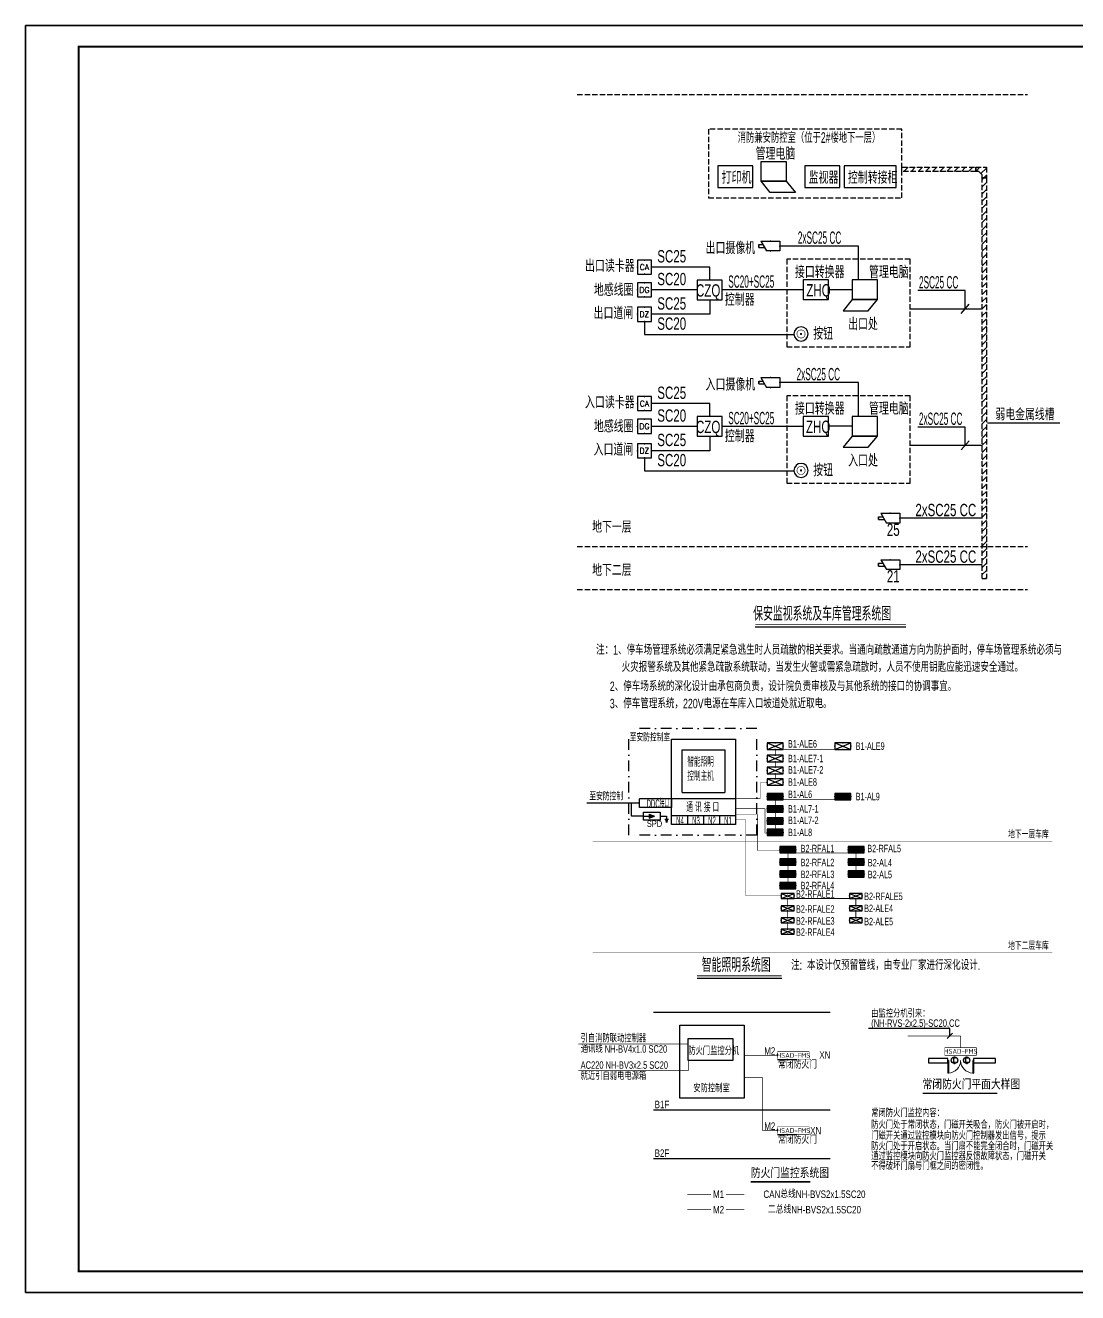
# Model space of a CAD drawing. Extents: x 169898 to 274998, y 61454 to 361069.
# Drawn here: x 190898 to 240234, y 61454 to 120854 of the extents above; entities that cross this region are included whole.
import ezdxf
from ezdxf.enums import TextEntityAlignment as Align

# ---------------------------------------------------------------- set-up
doc = ezdxf.new("R2010")
doc.units = 0
doc.header["$LTSCALE"] = 1000
doc.header["$MEASUREMENT"] = 0
for name, pattern in [('2cheku-plan-b1-b2$0$DASH', [0.35, 0.25, -0.1]), ('CONTINOUS', [0]), ('DASH', [0.35, 0.25, -0.1]), ('DASHDOT', [1, 0.5, -0.25, 0, -0.25])]:
    doc.linetypes.add(name, pattern=pattern)
doc.layers.get('0').update_dxf_attribs({"linetype": 'CONTINUOUS'})
for name, color, linetype in [('CABLETRAY', 4, 'DASH'), ('DIM-照明', 3, 'CONTINUOUS'), ('DOTLN', 2, 'DASH'), ('EL-TEXT', 3, 'CONTINUOUS'), ('EQUIP-安防', 80, 'CONTINUOUS'), ('EQUIP-消防', 3, 'CONTINUOUS'), ('EQUIP-照明', 3, 'CONTINUOUS'), ('EQUIP-箱柜', 3, 'CONTINUOUS'), ('EQUIP-通讯', 3, 'CONTINUOUS'), ('SIG_TEXT', 7, 'CONTINUOUS'), ('TEL_HATCH', 8, 'CONTINUOUS'), ('TEL_SYMB', 3, 'CONTINUOUS'), ('TEL_TEXT', 3, 'CONTINUOUS'), ('TEL_TITLE', 7, 'CONTINUOUS'), ('WALL', 9, 'CONTINUOUS'), ('WINDOW', 4, 'CONTINUOUS'), ('WIRE', 4, 'CONTINUOUS'), ('WIRE-应急', 2, 'DASH'), ('WIRE-照明', 1, 'CONTINUOUS'), ('WIRE-通讯', 4, 'CONTINUOUS'), ('引线', 7, 'CONTINUOUS'), ('智能疏散灯', 3, 'CONTINOUS')]:
    doc.layers.add(name, color=color, linetype=linetype)
doc.styles.add('_COMPLEX', font='ROS', dxfattribs={"width": 0.6, "bigfont": 'JD'})
doc.styles.add('_HZTXT', font='ROS', dxfattribs={"width": 0.8, "bigfont": 'JD'})
doc.styles.add('_TCH_LABEL', font='COMPLEX', dxfattribs={"bigfont": 'GBCBIG'})
doc.styles.add('_TEL_DIM', font='SIMPLEX', dxfattribs={"width": 0.8, "height": 3.5, "bigfont": 'JD'})
doc.styles.add('EL-STANDARD', font='ros.shx', dxfattribs={"width": 0.7, "height": 4, "bigfont": 'jd.shx'})
doc.styles.add('HZ', font='ros.shx', dxfattribs={"bigfont": 'jd.shx'})
doc.styles.get("Standard").update_dxf_attribs({"font": 'gbenor.shx', "bigfont": 'gbcbig.shx'})
doc.styles.add('Y', font='ros.shx', dxfattribs={"width": 0.7, "bigfont": 'jd.shx'})
doc.styles.add('样式 1', font='ros.shx', dxfattribs={"width": 0.7, "bigfont": 'jd.shx'})

# ---------------------------------------------------------------- blocks, each defined once
blk = doc.blocks.new('$equip$00001464')
for p, q in [((-0.75, -0.1), (-0.75, 0.1)), ((-0.75, 0.1), (-0.457, 0.1)), ((-0.6, 0.35), (0.75, 0.35)), ((-0.6, 0.35), (-0.2, -0.35)), ((0.75, 0.35), (0.75, -0.35)), ((-0.75, -0.1), (-0.343, -0.1)), ((0.75, -0.35), (-0.2, -0.35))]:
    blk.add_line(p, q)
for p in [(-0.75, 0), (0.075, 0.35), (0.75, 0), (0.075, -0.35)]:
    blk.add_point(p)
at = {"style": '_TCH_LABEL', "flags": 9}
blk.add_attdef('A', (0, 0), '', height=0.00002, dxfattribs=at)
blk = doc.blocks.new('$equip$00001199')
for p, q in [((-0.5, 0.5), (0.5, 0.5)), ((-0.5, -0.5), (-0.5, 0.5)), ((0.5, 0.5), (0.5, -0.5)), ((0.5, -0.5), (-0.5, -0.5))]:
    blk.add_line(p, q)
for p in [(-0.5, 0), (0, 0.5), (0.5, 0), (0, -0.5)]:
    blk.add_point(p)
at = {"style": '_TCH_LABEL', "flags": 8}
blk.add_attdef('$TEXT$', text='', height=0.4, dxfattribs=at).set_placement((0, 0), align=Align.MIDDLE_CENTER)
at = {"style": '_TCH_LABEL', "flags": 9}
blk.add_attdef('A', (0, 0), '', height=0.00002, dxfattribs=at)
blk = doc.blocks.new('$equip$00001197')
for points, const_width in [([(-0.29, 0, 1), (0.29, 0, 1)], 0.04), ([(-0.04, 0, 1), (0.04, 0, 1)], 0.08)]:
    blk.add_lwpolyline(points, format="xyb", close=True, dxfattribs=dict(const_width=const_width))
blk.add_circle((0, 0), 0.5)
at = {"flags": 9}
blk.add_attdef('A', (0, 0), '', height=0.00002, dxfattribs=at)
blk = doc.blocks.new('A$C73EA1D3E')
for p, q in [((-187, -709), (-743, -709)), ((593, -709), (894, -709))]:
    blk.add_line(p, q)
at = {"layer": '引线', "color": 7}
for p, q in [((-187, -709), (79, -709)), ((79, -621), (325, -709)), ((79, -621), (79, -796)), ((79, -796), (325, -709)), ((808, -855), (979, -855)), ((844, -919), (950, -919)), ((868, -981), (935, -981)), ((894, -709), (894, -855))]:
    blk.add_line(p, q, dxfattribs=at)
blk.add_lwpolyline([(593, -526), (593, -891), (-187, -891), (-187, -526)], close=True, dxfattribs=at)
blk.add_solid([(79, -621), (325, -709), (79, -796)], dxfattribs=at)
at = {"color": 7, "linetype": 'Continuous', "ltscale": 0.13, "style": 'EL-STANDARD', "width": 0.7}
blk.add_text('SPD', height=300, dxfattribs=at).set_placement((-31, -1211))
blk = doc.blocks.new('*X4')
at = {"color": 0}
for p, q in [((-250, 33), (-83, 200)), ((-250, 68), (-118, 200)), ((-250, 104), (-154, 200)), ((-250, 139), (-189, 200)), ((-250, 174), (-224, 200)), ((-247, 0), (-47, 200)), ((-212, 0), (-12, 200)), ((-177, 0), (23, 200)), ((-141, 0), (59, 200)), ((-106, 0), (94, 200)), ((-71, 0), (129, 200)), ((-35, 0), (165, 200)), ((0, 0), (200, 200)), ((35, 0), (235, 200)), ((71, 0), (250, 179)), ((106, 0), (250, 144)), ((141, 0), (250, 109)), ((177, 0), (250, 73)), ((212, 0), (250, 38)), ((247, 0), (250, 3))]:
    blk.add_line(p, q, dxfattribs=at)
blk = doc.blocks.new('$equip$00001421')
for p, q in [((0.75, 0.6), (-0.75, 0.6)), ((-0.75, 0.6), (-0.75, 0)), ((-0.75, 0), (0.75, 0)), ((0.75, 0), (0.75, 0.6))]:
    blk.add_line(p, q)
at = {"const_width": 0.6}
blk.add_lwpolyline([(-0.75, 0.3), (0.75, 0.3)], dxfattribs=at)
for p in [(-0.75, 0.3), (0, 0.6), (0, 0), (0.75, 0.3)]:
    blk.add_point(p)
at = {"xscale": 0.00300000000061118, "yscale": 0.00300000000061118, "zscale": 0.00300000000061118}
blk.add_blockref('*X4', (0, 0), dxfattribs=at)
at = {"style": '_TCH_LABEL', "flags": 9}
blk.add_attdef('A', (0, 0), '', height=0.00002, dxfattribs=at)
blk = doc.blocks.new('$equip$00001424')
for p, q in [((-0.75, 0), (0.75, 0.6)), ((-0.75, 0.6), (0.75, 0)), ((0.75, 0.6), (-0.75, 0.6)), ((-0.75, 0.6), (-0.75, 0)), ((-0.75, 0), (0.75, 0)), ((0.75, 0), (0.75, 0.6))]:
    blk.add_line(p, q)
for p in [(-0.75, 0.3), (0, 0.6), (0, 0), (0.75, 0.3)]:
    blk.add_point(p)
at = {"style": '_TCH_LABEL', "flags": 9}
blk.add_attdef('A', (0, 0), '', height=0.00002, dxfattribs=at)
blk = doc.blocks.new('$equip$00002621')
for p, q in [((-0.19, 0.1), (-0.19, -0.1)), ((0.19, -0.1), (0.19, 0.1)), ((-0.19, -0.1), (0.19, -0.1))]:
    blk.add_line(p, q)
at = {"const_width": 0.04}
blk.add_lwpolyline([(-0.3, 0, 1), (0.3, 0, 1), (-0.3, 0, 0.702733)], format="xyb", dxfattribs=at)
blk.add_circle((0, 0), 0.3)
at = {"color": 1}
for p in [(-0.3, 0), (0, 0.3), (0.3, 0), (0, -0.3)]:
    blk.add_point(p, dxfattribs=at)
at = {"color": 7, "style": '_TEL_DIM', "flags": 1}
blk.add_attdef('A', text='', height=0.000025, dxfattribs=at).set_placement((0, 0), align=Align.MIDDLE_CENTER)
blk = doc.blocks.new('ASDFG AERG ERTY G')
at = {"layer": 'EQUIP-消防'}
blk.add_lwpolyline([(-18550, 46500), (65550, 46500), (65550, -12900), (-18550, -12900)], close=True, dxfattribs=at)
blk = doc.blocks.new('$DorLib2D$00000002')
for p, q in [((-0.5, 0), (-0.5, 0.4875)), ((-0.475, 0.4875), (-0.5, 0.4875)), ((-0.475, 0), (-0.475, 0.4875)), ((0.475, 0), (0.475, 0.4875)), ((0.475, 0.4875), (0.5, 0.4875)), ((0.5, 0), (0.5, 0.4875)), ((-0.5, 0), (-0.475, 0)), ((0.5, 0), (0.475, 0))]:
    blk.add_line(p, q)
at = {"lineweight": 13}
for centre, start, end in [((-0.4875, 0), 0, 88.53072), ((0.4875, 0), 91.46928, 180)]:
    blk.add_arc(centre, 0.4875, start, end, dxfattribs=at)

msp = doc.modelspace()

# ---------------------------------------------------------------- hatches: boundary and pattern name
at = {"layer": 'TEL_HATCH'}
h = msp.add_hatch(dxfattribs=at)
h.set_pattern_fill('ANSI31', color=256, scale=150, style=0)
h.set_pattern_definition([(45, (-347816.64, 581759.27), (-168.3798, 168.3798), [])])
h.paths.add_polyline_path([(235754, 113703), (235954, 113703), (235954, 94934), (235754, 94934)])
h.paths.add_polyline_path([(235454, 114203), (235954, 114203), (235954, 113703), (235754, 113703), (235754, 113853), (235604, 114003), (235454, 114003)])
h.paths.add_polyline_path([(231995, 114003), (231995, 114203), (235454, 114203), (235454, 114003)])

# ---------------------------------------------------------------- linework, layer by layer
at = {"linetype": '2cheku-plan-b1-b2$0$DASH'}
for p, q in [((216775, 117609), (237884, 117609)), ((216775, 96433), (237884, 96433)), ((216775, 94410), (237884, 94410))]:
    msp.add_line(p, q, dxfattribs=at)
for p, q in [((225117, 92655), (232182, 92655)), ((222389, 76191), (226363, 76191))]:
    msp.add_line(p, q)
for p in [(226165, 72613), (226620, 72386), (226165, 69089), (226620, 68861)]:
    msp.add_point(p)
at = {"layer": 'CABLETRAY'}
for p, q in [((231995, 114003), (231995, 114203)), ((231995, 114203), (235454, 114203)), ((235454, 114203), (235454, 114003)), ((235454, 114203), (235954, 114203)), ((235454, 114003), (235454, 114203)), ((235954, 114203), (235954, 113703)), ((235454, 114003), (231995, 114003)), ((235604, 114003), (235454, 114003)), ((235754, 113853), (235604, 114003)), ((235754, 113703), (235754, 113853)), ((235754, 113703), (235954, 113703)), ((235754, 94934), (235754, 113703)), ((235954, 113703), (235754, 113703)), ((235954, 113703), (235954, 94934)), ((235754, 94934), (235954, 94934))]:
    msp.add_line(p, q, dxfattribs=at)
at = {"layer": 'DIM-照明'}
msp.add_line((234117, 73366, 0), (234365, 73613, 0), dxfattribs=at)
at = {"layer": 'DIM-照明', "elevation": 0}
for points in [[(234241, 73831), (230429, 73831)], [(234241, 73489), (234241, 73831)]]:
    msp.add_lwpolyline(points, dxfattribs=at)
at = {"layer": 'DOTLN', "linetype": 'DASH'}
msp.add_lwpolyline([(222929, 112762), (231995, 112762), (231995, 115986), (222929, 115986)], close=True, dxfattribs=at)
at = {"layer": 'EL-TEXT', "color": 255}
msp.add_line((223438, 83798), (223438, 83398), dxfattribs=at)
at = {"layer": 'EQUIP-消防', "ltscale": 10}
for p, q in [((226165, 72386), (227075, 72386)), ((226165, 68861), (227075, 68861))]:
    msp.add_line(p, q, dxfattribs=at)
at = {"layer": 'EQUIP-消防', "ltscale": 10, "const_width": 22.4}
for points in [[(226165, 72750), (226165, 72386), (227643, 72386), (227643, 72750), (226165, 72750), (226165, 72386)], [(226165, 69225), (226165, 68861), (227643, 68861), (227643, 69225), (226165, 69225), (226165, 68861)]]:
    msp.add_lwpolyline(points, dxfattribs=at)
at = {"layer": 'EQUIP-消防', "ltscale": 10, "const_width": 22.4, "elevation": 0}
msp.add_lwpolyline([(234007, 72939), (234007, 72575), (235485, 72575), (235485, 72939), (234007, 72939), (234007, 72575)], dxfattribs=at)
at = {"layer": 'EQUIP-箱柜'}
for p, q in [((221188, 87398), (224188, 87398)), ((221188, 83398), (221188, 87398)), ((224188, 87398), (224188, 83398)), ((221688, 84898), (221688, 86898)), ((221688, 86898), (223688, 86898)), ((223688, 86898), (223688, 84898)), ((219688, 84198), (219688, 84598)), ((221188, 84598), (219688, 84598)), ((224188, 84598), (221188, 84598)), ((221188, 84598), (221188, 84198)), ((221688, 84898), (223688, 84898)), ((221188, 84198), (219688, 84198)), ((224188, 83798), (221188, 83798)), ((221938, 83798), (221938, 83398)), ((222688, 83798), (222688, 83398)), ((224188, 83398), (221188, 83398))]:
    msp.add_line(p, q, dxfattribs=at)
at = {"layer": 'TEL_SYMB', "const_width": 70}
for points in [[(232960, 70799), (236465, 70799)], [(224911, 66652), (227708, 66652)]]:
    msp.add_lwpolyline(points, dxfattribs=at)
at = {"layer": 'TEL_TEXT'}
for p, q in [((234966, 108421), (232742, 108421)), ((234966, 107568), (234966, 108421)), ((234777, 107353), (235155, 107782)), ((234966, 102024), (232742, 102024)), ((234966, 101171), (234966, 102024)), ((234777, 100956), (235155, 101385))]:
    msp.add_line(p, q, dxfattribs=at)
at = {"layer": 'TEL_TITLE', "color": 6}
msp.add_lwpolyline([(190898, 61454), (274998, 61454), (274998, 120854), (190898, 120854)], close=True, dxfattribs=at)
at = {"layer": 'TEL_TITLE', "color": 6, "const_width": 100}
msp.add_lwpolyline([(193398, 62454), (273998, 62454), (273998, 119854), (193398, 119854)], close=True, dxfattribs=at)
at = {"layer": 'WALL'}
for p, q in [((234146, 72433), (233248, 72433)), ((233248, 72433), (233248, 72233)), ((233248, 72233), (234146, 72233)), ((234146, 72233), (234146, 72433)), ((236379, 72433), (235346, 72433)), ((235346, 72433), (235346, 72233)), ((235346, 72233), (236379, 72233)), ((236379, 72233), (236379, 72433))]:
    msp.add_line(p, q, dxfattribs=at)
at = {"layer": 'WIRE', "color": 7, "linetype": 'DASHDOT'}
for p, q in [((219188, 82898), (219188, 87898)), ((225188, 87898), (219188, 87898)), ((225188, 82898), (225188, 87898)), ((225188, 82898), (219188, 82898))]:
    msp.add_line(p, q, dxfattribs=at)
at = {"layer": 'WIRE'}
for p, q in [((220352, 74599), (228632, 74599)), ((220352, 70024), (228632, 70024)), ((220352, 67743), (228632, 67743))]:
    msp.add_line(p, q, dxfattribs=at)
at = {"layer": 'WIRE-应急', "linetype": 'Continuous', "const_width": 38.5}
for points in [[(225117, 92767), (232182, 92767)], [(222389, 76303), (226363, 76303)]]:
    msp.add_lwpolyline(points, dxfattribs=at)
at = {"layer": 'WIRE-应急', "linetype": 'DASH', "const_width": 35}
for points in [[(226637, 79930), (226637, 79592)], [(226937, 79930), (229533, 79930)], [(229833, 79930), (229833, 79607)], [(226637, 79352), (226637, 79029)], [(229833, 79352), (229833, 79029)], [(226637, 78789), (226637, 78490)]]:
    msp.add_lwpolyline(points, dxfattribs=at)
at = {"layer": 'WIRE-照明'}
for p, q in [((229956, 110512), (226276, 110512)), ((229956, 108924), (229956, 110512)), ((222982, 109522), (220253, 109522)), ((222982, 108917), (222982, 109522)), ((222394, 108455), (220253, 108455)), ((227369, 108455), (223569, 108455)), ((229667, 108462), (228545, 108462)), ((222982, 107993), (222982, 107310)), ((219923, 106980), (219923, 106366)), ((222982, 107310), (220253, 107310)), ((219923, 106366), (226942, 106366)), ((229956, 104115), (226276, 104115)), ((229956, 102527), (229956, 104115)), ((222982, 103125), (220253, 103125)), ((222982, 102520), (222982, 103125)), ((236011, 102231), (239393, 102231)), ((222394, 102058), (220253, 102058)), ((222982, 101596), (222982, 100913)), ((227369, 102058), (223569, 102058)), ((229667, 102065), (228545, 102065)), ((219923, 100583), (219923, 99969)), ((222982, 100913), (220253, 100913)), ((219923, 99969), (226942, 99969)), ((235754, 97759), (231891, 97759)), ((235754, 95574), (231891, 95574)), ((219688, 84398), (217220, 84398)), ((219321, 83789), (219321, 84398))]:
    msp.add_line(p, q, dxfattribs=at)
at = {"layer": 'WIRE-照明', "linetype": 'ByBlock'}
for p, q in [((232385, 107568), (235754, 107568)), ((232385, 101171), (235754, 101171))]:
    msp.add_line(p, q, dxfattribs=at)
for points in [[(223366, 113261), (225002, 113261), (225002, 114276), (223366, 114276)], [(227445, 113261), (229081, 113261), (229081, 114276), (227445, 114276)], [(229284, 113261), (231727, 113261), (231727, 114276), (229284, 114276)]]:
    msp.add_lwpolyline(points, close=True, dxfattribs=at)
at = {"layer": 'WIRE-照明'}
for points in [[(225398, 114474), (226574, 114474), (226574, 113549), (225398, 113549)], [(225398, 113549), (226574, 113549), (226574, 113549), (225398, 113549)], [(225398, 113549), (226574, 113549), (226999, 113024), (225823, 113024)], [(223569, 108917), (222394, 108917), (222394, 107993), (223569, 107993)], [(228545, 108924), (227369, 108924), (227369, 108000), (228545, 108000)], [(230843, 108924), (229667, 108924), (229667, 108000), (230843, 108000)], [(230843, 108000), (229667, 108000), (229242, 107475), (230417, 107475)], [(230843, 108000), (229667, 108000), (229667, 108000), (230843, 108000)], [(223569, 102520), (222394, 102520), (222394, 101596), (223569, 101596)], [(228545, 102527), (227369, 102527), (227369, 101603), (228545, 101603)], [(230843, 102527), (229667, 102527), (229667, 101603), (230843, 101603)], [(230843, 101603), (229667, 101603), (229242, 101078), (230417, 101078)], [(230843, 101603), (229667, 101603), (229667, 101603), (230843, 101603)]]:
    msp.add_lwpolyline(points, close=True, dxfattribs=at)
at = {"layer": 'WIRE-照明', "linetype": 'DASH'}
for points in [[(232385, 109892), (226596, 109892), (226596, 105793), (232385, 105793)], [(232385, 103495), (226596, 103495), (226596, 99396), (232385, 99396)]]:
    msp.add_lwpolyline(points, close=True, dxfattribs=at)
at = {"layer": 'WIRE-照明', "linetype": 'Continuous', "const_width": 35}
for points in [[(226058, 86920), (226058, 86641)], [(226433, 86920), (228856, 86920)], [(226058, 86341), (226058, 86078)], [(226058, 85778), (226058, 85539)], [(226058, 84556), (226058, 84278)], [(226433, 84556), (228856, 84556)], [(226058, 83978), (226058, 83715)], [(226058, 83415), (226058, 83176)], [(226650, 82065), (226650, 81786)], [(226912, 82065), (229505, 82065)], [(229845, 82065), (229845, 81786)], [(226650, 81486), (226650, 81223)], [(229845, 81486), (229845, 81223)], [(226650, 80923), (226650, 80684)], [(216820, 73106), (221977, 73106)], [(224602, 72568), (226165, 72568)], [(216820, 71859), (221977, 71859)], [(221977, 72330), (221977, 71859)], [(225465, 71535), (224602, 71535)], [(225465, 69043), (225465, 71535)], [(225465, 69043), (226165, 69043)]]:
    msp.add_lwpolyline(points, dxfattribs=at)
at = {"layer": 'WIRE-照明', "linetype": 'ByBlock', "ltscale": 0.1, "const_width": 25}
for points in [[(217490, 82618), (239047, 82618)], [(217490, 77396), (239047, 77396)]]:
    msp.add_lwpolyline(points, dxfattribs=at)
at = {"layer": 'WIRE-照明', "linetype": 'Continuous', "const_width": 35, "elevation": 0}
for points in [[(234746, 73489), (232266, 73489)], [(234746, 72939), (234746, 73489)], [(221942, 66068), (223051, 66068)], [(223744, 66068), (224603, 66068)], [(221942, 65344), (223051, 65344)], [(223744, 65344), (224603, 65344)]]:
    msp.add_lwpolyline(points, dxfattribs=at)
at = {"layer": 'WIRE-通讯', "color": 1, "linetype": 'ByBlock', "ltscale": 1000, "const_width": 20}
for points in [[(224165, 84607), (225352, 84607), (225352, 85352), (225683, 85352), (225683, 85352)], [(224165, 84141), (225574, 84141), (225574, 84141)], [(224165, 83867), (225232, 83867), (225232, 82175), (226276, 82175)], [(225574, 84141), (225574, 82995), (225683, 82995), (225683, 82995)], [(224165, 83615), (224679, 83615), (224679, 80058), (226338, 80058)]]:
    msp.add_lwpolyline(points, dxfattribs=at)
at = {"layer": '智能疏散灯', "color": 3}
for points in [[(221586, 73987), (224602, 73987), (224602, 70575), (221586, 70575)], [(221977, 73369), (224074, 73369), (224074, 72330), (221977, 72330)]]:
    msp.add_lwpolyline(points, close=True, dxfattribs=at)

# ---------------------------------------------------------------- block references
at = {"layer": 'EQUIP-安防', "xscale": 500, "yscale": 500, "zscale": 500, "rotation": 270}
for p in [(234460, 72346, 0), (235032, 72346, 0)]:
    msp.add_blockref('$equip$00002621', p, dxfattribs=at)
at = {"layer": 'EQUIP-消防'}
msp.add_blockref('ASDFG AERG ERTY G', (209448, 74354), dxfattribs=at)
at = {"layer": 'EQUIP-照明'}
ref = msp.add_blockref('$equip$00001199', (219923, 109522), dxfattribs=dict(at, xscale=-660, yscale=660, zscale=660))
ref.add_attrib('$TEXT$', 'CA', dxfattribs={"layer": '0', "height": 264, "style": '_TCH_LABEL', "flags": 8}).set_placement((219923, 109522), align=Align.MIDDLE_CENTER)
ref = msp.add_blockref('$equip$00001199', (219923, 108455), dxfattribs=dict(at, xscale=-660, yscale=660, zscale=660))
ref.add_attrib('$TEXT$', 'DG', dxfattribs={"layer": '0', "height": 264, "style": '_TCH_LABEL', "flags": 8}).set_placement((219923, 108455), align=Align.MIDDLE_CENTER)
ref = msp.add_blockref('$equip$00001199', (219923, 107310), dxfattribs=dict(at, xscale=-660, yscale=660, zscale=660))
ref.add_attrib('$TEXT$', 'DZ', dxfattribs={"layer": '0', "height": 264, "style": '_TCH_LABEL', "flags": 8}).set_placement((219923, 107310), align=Align.MIDDLE_CENTER)
at = {"layer": 'EQUIP-照明', "xscale": -660, "yscale": 660, "zscale": 660}
for p in [(227265, 106389), (227265, 99992)]:
    msp.add_blockref('$equip$00001197', p, dxfattribs=at)
at = {"layer": 'EQUIP-照明'}
ref = msp.add_blockref('$equip$00001199', (219923, 103125), dxfattribs=dict(at, xscale=-660, yscale=660, zscale=660))
ref.add_attrib('$TEXT$', 'CA', dxfattribs={"layer": '0', "height": 264, "style": '_TCH_LABEL', "flags": 8}).set_placement((219923, 103125), align=Align.MIDDLE_CENTER)
ref = msp.add_blockref('$equip$00001199', (219923, 102058), dxfattribs=dict(at, xscale=-660, yscale=660, zscale=660))
ref.add_attrib('$TEXT$', 'DG', dxfattribs={"layer": '0', "height": 264, "style": '_TCH_LABEL', "flags": 8}).set_placement((219923, 102058), align=Align.MIDDLE_CENTER)
ref = msp.add_blockref('$equip$00001199', (219923, 100913), dxfattribs=dict(at, xscale=-660, yscale=660, zscale=660))
ref.add_attrib('$TEXT$', 'DZ', dxfattribs={"layer": '0', "height": 264, "style": '_TCH_LABEL', "flags": 8}).set_placement((219923, 100913), align=Align.MIDDLE_CENTER)
at = {"layer": 'EQUIP-箱柜'}
for name, p, xscale, yscale, zscale in [('$equip$00001424', (226058, 86920), 500, 500, 500), ('$equip$00001424', (229231, 86920), 500, 500, 500), ('$equip$00001424', (226058, 86341), 500, 500, 500), ('$equip$00001424', (226058, 85778), 500, 500, 500), ('$equip$00001424', (226058, 85239), 500, 500, 500), ('$equip$00001421', (226058, 84556), 500, 500, 500), ('$equip$00001421', (229231, 84556), 500, 500, 500), ('$equip$00001421', (226058, 83978), 500, 500, 500), ('$equip$00001421', (226058, 83415), 500, 500, 500), ('$equip$00001421', (226058, 82876), 500, 500, 500), ('$equip$00001421', (226650, 82065), 500, 500, 500), ('$equip$00001421', (229845, 82065), 500, 500, 500), ('$equip$00001421', (226650, 81486), 500, 500, 500), ('$equip$00001421', (229845, 81486), 500, 500, 500), ('$equip$00001421', (226650, 80923), 500, 500, 500), ('$equip$00001421', (229845, 80923), 500, 500, 500), ('$equip$00001421', (226650, 80384), 500, 500, 500), ('$equip$00001424', (226637, 79930), 400, 400, 400), ('$equip$00001424', (229833, 79930), 400, 400, 400), ('$equip$00001424', (226637, 79352), 400, 400, 400), ('$equip$00001424', (226637, 78789), 400, 400, 400), ('$equip$00001424', (229833, 79352), 400, 400, 400), ('$equip$00001424', (229833, 78789), 400, 400, 400), ('$equip$00001424', (226637, 78250), 400, 400, 400)]:
    msp.add_blockref(name, p, dxfattribs=dict(at, xscale=xscale, yscale=yscale, zscale=zscale))
at = {"layer": 'EQUIP-通讯', "xscale": 660, "yscale": 660, "zscale": 660}
for p in [(225781, 110512), (225781, 104115), (231396, 97759), (231396, 95574)]:
    msp.add_blockref('$equip$00001464', p, dxfattribs=at)
at = {"layer": 'WINDOW', "xscale": 1200, "yscale": -1200, "zscale": 1200}
msp.add_blockref('$DorLib2D$00000002', (234746, 72333), dxfattribs=at)
at = {"layer": 'WIRE-照明'}
msp.add_blockref('A$C73EA1D3E', (220066, 84497), dxfattribs=at)

# ---------------------------------------------------------------- texts
for s, height, style, width, p in [('消防兼安防控室（位于2#楼地下一层）', 500, 'HZ', 0.6, (224296, 115345)), ('注：1、停车场管理系统必须满足紧急逃生时人员疏散的相关要求。当通向疏散通道方向为防护面时，停车场管理系统必须与', 440, 'HZ', 0.7, (217654, 91360, 0)), ('火灾报警系统及其他紧急疏散系统联动，当发生火警或需紧急疏散时，人员不使用钥匙应能迅速安全通过。', 440, 'HZ', 0.7, (218856, 90555, 0)), ('2、停车场系统的深化设计由承包商负责，设计院负责审核及与其他系统的接口的协调事宜。', 440, 'HZ', 0.7, (218301, 89655, 0)), ('3、停车管理系统，220V电源在车库入口坡道处就近取电。', 440, 'HZ', 0.7, (218301, 88848, 0)), ('至安防控制室', 347.3, 'EL-STANDARD', 0.7, (219233, 87295)), ('至安防控制', 347.3, 'EL-STANDARD', 0.7, (217341, 84538)), ('注:  本设计仅预留管线，由专业厂家进行深化设计.', 440, 'HZ', 0.7, (226799, 76585))]:
    msp.add_text(s, height=height, dxfattribs=dict(style=style, width=width)).set_placement(p)
at = {"color": 7, "flags": 1}
for p in [(226620, 72386), (226620, 68861)]:
    msp.add_attdef('A', text='防火门磁释放器1', height=0.014, dxfattribs=at).set_placement(p, align=Align.MIDDLE_CENTER)
at = {"color": 7, "style": '_TEL_DIM', "flags": 1}
for tag, p in [('A', (226620, 72386)), ('REMARK', (226620, 72386)), ('A', (226620, 68861)), ('REMARK', (226620, 68861))]:
    msp.add_attdef(tag, text='', height=0.02, dxfattribs=at).set_placement(p, align=Align.MIDDLE_CENTER)
at = {"layer": 'DIM-照明', "linetype": 'ByBlock', "style": '_TEL_DIM', "width": 0.7}
for s, p in [('地下一层', (217471, 97070)), ('地下二层', (217471, 95046))]:
    msp.add_text(s, height=550, dxfattribs=at).set_placement(p)
at = {"layer": 'EL-TEXT', "color": 255, "style": 'EL-STANDARD'}
for s, height, width, p in [('保安监视系统及车库管理系统图', 660, 0.7, (225021, 92947)), ('智能照明', 400, 0.6, (221931, 86110)), ('控制主机', 400, 0.6, (221931, 85449)), ('DDC接口', 375, 0.45, (220027, 84192)), ('通 讯 接 口', 400, 0.6, (221887, 83992)), ('N4', 375, 0.45, (221410, 83392)), ('N3', 375, 0.45, (222160, 83392)), ('N2', 375, 0.45, (222910, 83392)), ('N1', 375, 0.45, (223660, 83392)), ('智能照明系统图', 660, 0.7, (222608, 76483))]:
    msp.add_text(s, height=height, dxfattribs=dict(at, width=width)).set_placement(p)
at = {"layer": 'EQUIP-消防', "ltscale": 10}
for p in [(226913, 72578), (234755, 72767, 0), (226913, 69054)]:
    msp.add_attdef('HSAD-FMS', text='RD', height=224, dxfattribs=at).set_placement(p, align=Align.MIDDLE_CENTER)
at = {"layer": 'SIG_TEXT', "style": '_TEL_DIM', "width": 0.7}
msp.add_text('弱电金属线槽', height=550, dxfattribs=at).set_placement((237764, 102619), align=Align.MIDDLE_CENTER)
at = {"layer": 'TEL_SYMB', "color": 7}
for s, p in [('常闭防火门平面大样图', (232960, 70981, 0)), ('防火门监控系统图', (224911, 66823, 0))]:
    msp.add_text(s, height=482.3, dxfattribs=at).set_placement(p)
at = {"layer": 'TEL_TEXT'}
for s, height, style, width, p in [('管理电脑', 577.5, '样式 1', 0.7, (225136, 114551)), ('打印机', 577.5, '样式 1', 0.7, (223545, 113431)), ('监视器', 577.5, '样式 1', 0.7, (227623, 113431)), ('控制转接柜', 577.5, '样式 1', 0.7, (229463, 113431)), ('2xSC25 CC', 577.5, '样式 1', 0.5, (227115, 110615)), ('出口摄像机', 577.5, '样式 1', 0.7, (222789, 110131)), ('出口读卡器', 577.5, '样式 1', 0.7, (217137, 109292)), ('SC25', 577.5, '样式 1', 0.7, (220526, 109741)), ('接口转换器', 577.5, '样式 1', 0.7, (226978, 109002)), ('管理电脑', 577.5, '样式 1', 0.7, (230453, 109002)), ('地感线圈', 577.5, '样式 1', 0.7, (217553, 108169)), ('SC20', 577.5, '样式 1', 0.7, (220526, 108674)), ('CZQ', 577.5, '样式 1', 0.7, (222341, 108140)), ('SC20+SC25', 577.5, '样式 1', 0.5, (223853, 108556)), ('ZHQ', 577.5, '样式 1', 0.7, (227514, 108147)), ('2SC25 CC', 577.5, '样式 1', 0.5, (232794, 108524)), ('SC25', 577.5, '样式 1', 0.7, (220526, 107530)), ('控制器', 577.5, '样式 1', 0.7, (223694, 107709)), ('出口道闸', 577.5, '样式 1', 0.7, (217540, 107080)), ('SC20', 577.5, '样式 1', 0.7, (220526, 106585)), ('出口处', 577.5, '样式 1', 0.7, (229475, 106563)), ('按钮', 577.5, '样式 1', 0.7, (227833, 106117)), ('2xSC25 CC', 577.5, '样式 1', 0.5, (227057, 104218)), ('入口摄像机', 577.5, '样式 1', 0.7, (222789, 103734)), ('入口读卡器', 577.5, '样式 1', 0.7, (217137, 102895)), ('SC25', 577.5, '样式 1', 0.7, (220526, 103344)), ('SC20', 577.5, '样式 1', 0.7, (220526, 102277)), ('接口转换器', 577.5, '样式 1', 0.7, (226978, 102605)), ('管理电脑', 577.5, '样式 1', 0.7, (230453, 102605)), ('地感线圈', 577.5, '样式 1', 0.7, (217553, 101772)), ('CZQ', 577.5, '样式 1', 0.7, (222341, 101743)), ('SC20+SC25', 577.5, '样式 1', 0.5, (223853, 102159)), ('ZHQ', 577.5, '样式 1', 0.7, (227500, 101750)), ('2xSC25 CC', 577.5, '样式 1', 0.5, (232794, 102127)), ('SC25', 577.5, '样式 1', 0.7, (220526, 101133)), ('控制器', 577.5, '样式 1', 0.7, (223694, 101312)), ('入口道闸', 577.5, '样式 1', 0.7, (217540, 100683)), ('SC20', 577.5, '样式 1', 0.7, (220526, 100188)), ('入口处', 577.5, '样式 1', 0.7, (229475, 100166)), ('按钮', 577.5, '样式 1', 0.7, (227833, 99720)), ('2xSC25 CC', 577.5, '样式 1', 0.7, (232626, 97849)), ('25', 577.5, '样式 1', 0.7, (231289, 96925)), ('2xSC25 CC', 577.5, '样式 1', 0.7, (232626, 95664)), ('21', 577.5, '样式 1', 0.7, (231289, 94740)), ('B1-ALE9', 350, '_COMPLEX', 0.7, (229829, 86896)), ('B1-ALE7-2', 350, '_COMPLEX', 0.7, (226656, 85782)), ('B1-AL9', 350, '_COMPLEX', 0.7, (229829, 84533)), ('B1-AL7-2', 350, '_COMPLEX', 0.7, (226656, 83419)), ('B2-AL5', 350, '_COMPLEX', 0.7, (230399, 80878)), ('B1F', 350, '_HZTXT', 0.8, (220402, 70099)), ('B2F', 350, '_HZTXT', 0.8, (220402, 67818))]:
    msp.add_text(s, height=height, dxfattribs=dict(at, style=style, width=width)).set_placement(p)
at = {"layer": 'TEL_TEXT', "color": 7, "ltscale": 2, "style": '_COMPLEX', "width": 0.7}
for s, p in [('B1-ALE6', (226656, 87001)), ('B1-ALE7-1', (226656, 86317)), ('B1-ALE8', (226656, 85216)), ('B1-AL6', (226656, 84638)), ('B1-AL7-1', (226656, 83954)), ('B1-AL8', (226656, 82852)), ('地下一层车库', (236969, 82751)), ('B2-RFAL1', (227247, 82096)), ('B2-RFAL5', (230373, 82096)), ('B2-RFAL2', (227247, 81443)), ('B2-AL4', (230399, 81431)), ('B2-RFAL3', (227247, 80885)), ('B2-RFALE1', (227031, 79966)), ('B2-RFAL4', (227247, 80360)), ('B2-RFALE5', (230226, 79855)), ('B2-RFALE2', (227031, 79261)), ('B2-ALE4', (230226, 79292)), ('B2-RFALE3', (227031, 78703)), ('B2-ALE5', (230226, 78674)), ('B2-RFALE4', (227031, 78179)), ('地下二层车库', (236969, 77529))]:
    msp.add_text(s, height=350, dxfattribs=at).set_placement(p)
at = {"layer": 'TEL_TEXT', "color": 7, "style": 'Y', "width": 0.75}
for s, p in [('(NH-RVS-2x2.5)-SC20,CC', (230556, 73912, 0)), ('由监控分机引来：', (230556, 74355, 0)), ('通讯线 NH-BV4x1.0 SC20', (216941, 72701)), ('引自消防联动控制器', (216932, 73193)), ('防火门监控分机', (221977, 72605)), ('AC220 NH-BV3x2.5 SC20', (216932, 71946)), ('就近引自弱电电源箱', (216932, 71433)), ('安防控制室', (222214, 70853)), ('防火门处于常闭状态，门磁开关吸合，防火门被开启时，', (230556, 69139, 0)), ('常闭防火门监控内容：', (230556, 69694, 0)), ('门磁开关通过监控模块向防火门控制器发出信号，提示', (230556, 68628, 0)), ('防火门处于开启状态。当门扇不能完全闭合时，门磁开关', (230556, 68135, 0)), ('通过监控模块向防火门监控器反馈故障状态，门磁开关', (230556, 67667, 0)), ('不得破坏门扇与门框之间的密闭性。', (230556, 67210, 0))]:
    msp.add_text(s, height=350, dxfattribs=at).set_placement(p)
at = {"layer": 'TEL_TEXT', "style": '_HZTXT', "width": 0.8}
for s, p in [('M2', (225798, 72782)), ('M2', (225798, 69258)), ('M1', (223398, 66068, 0)), ('CAN总线NH-BVS2x1.5SC20', (227895, 66068, 0)), ('M2', (223398, 65344, 0)), ('二总线NH-BVS2x1.5SC20', (227895, 65344, 0))]:
    msp.add_text(s, height=350, dxfattribs=at).set_placement(p, align=Align.MIDDLE_CENTER)
for tag, p in [('XN', (228383, 72594)), ('常闭防火门', (227100, 72136)), ('XN', (227953, 69047)), ('常闭防火门', (227100, 68612))]:
    msp.add_attdef(tag, text='RD', height=350, dxfattribs=at).set_placement(p, align=Align.MIDDLE_CENTER)

doc.saveas('drawing.dxf')
